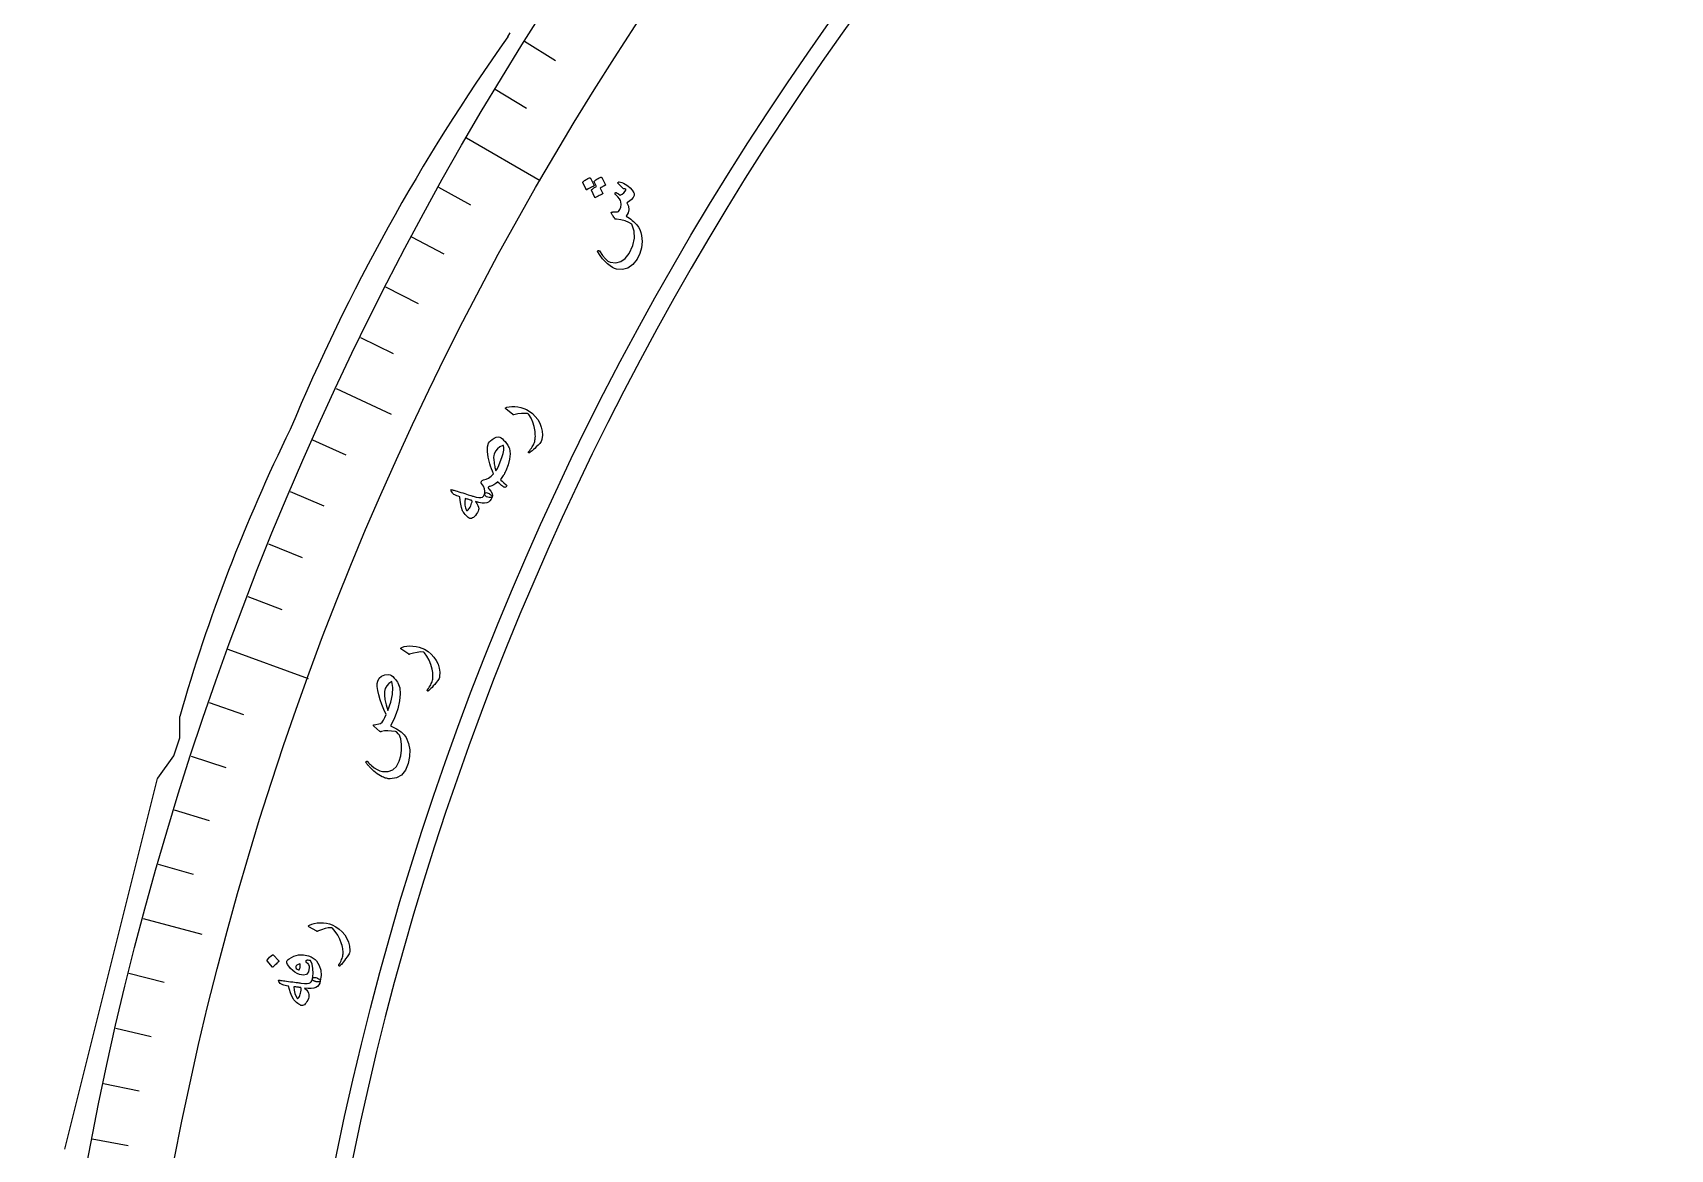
# Model space of a CAD drawing. Header units: millimetres. Extents: x -140 to 140, y -140 to 184.
# Drawn here: x -139.3 to -68.8, y 26.1 to 74.2 of the extents above; entities that cross this region are included whole.
import ezdxf

# ---------------------------------------------------------------- set-up
doc = ezdxf.new("R2010")
doc.units = ezdxf.units.MM
for name, color, linetype in [('CUT_INNER', 6, 'Continuous'), ('CUT_OUTER', 1, 'Continuous'), ('ENGRAVE', 7, 'Continuous'), ('ENGRAVE_FINE', 8, 'Continuous'), ('TEXT', 5, 'Continuous')]:
    doc.layers.add(name, color=color, linetype=linetype)

msp = doc.modelspace()

# ---------------------------------------------------------------- linework, layer by layer
at = {"layer": 'CUT_INNER'}
msp.add_arc((0, 0), 128.1, 95.976562, 87.539062, dxfattribs=at)
at = {"layer": 'CUT_OUTER'}
for points in [[(-118.8457, 73.9971), (-118.7368, 74.1725)], [(-137.9018, 26.1225), (-133.9123, 42.0792), (-133.9112, 42.0825), (-133.9094, 42.0855), (-133.2132, 43.0604), (-133.2009, 43.0989), (-132.9608, 43.8333), (-132.9608, 44.7402), (-132.9606, 44.744)]]:
    msp.add_lwpolyline(points, dxfattribs=at)
for centre, radius, start, end in [((-47.058, 23.1787), 87.9545, 144.705417, 157.314824), ((-61.0634, 24.1816), 74.7798, 153.883194, 164.039628)]:
    msp.add_arc(centre, radius, start, end, dxfattribs=at)
at = {"layer": 'ENGRAVE'}
for points in [[(-120.6252, 69.643), (-117.4511, 67.8104)], [(-126.236, 58.8648), (-123.8633, 57.7584)], [(-130.886, 47.6386), (-127.4419, 46.385)], [(-134.5399, 36.0499), (-132.0112, 35.3723)]]:
    msp.add_lwpolyline(points, dxfattribs=at)
for radius in [139.286, 135.6208, 128.814]:
    msp.add_circle((0, 0), radius, dxfattribs=at)
at = {"layer": 'ENGRAVE_FINE'}
for points in [[(-118.1212, 73.8103), (-116.7891, 72.9779)], [(-119.3914, 71.7376), (-118.045, 70.9286)], [(-121.8223, 67.5272), (-120.4484, 66.7657)], [(-122.9822, 65.3908), (-121.5953, 64.6534)], [(-124.1047, 63.2345), (-122.7051, 62.5214)], [(-125.1894, 61.059), (-123.7776, 60.3704)], [(-127.2441, 56.6527), (-125.8091, 56.0138)], [(-128.2134, 54.4234), (-126.7675, 53.8096)], [(-129.1437, 52.1775), (-127.6873, 51.589)], [(-130.0347, 49.9156), (-128.5682, 49.3527)], [(-131.6975, 45.3471), (-130.2123, 44.8357)], [(-132.4689, 43.0417), (-130.9749, 42.5563)], [(-133.1999, 40.7233), (-131.6977, 40.264)], [(-133.8903, 38.3924), (-132.3803, 37.9595)], [(-135.1486, 33.6963), (-133.6245, 33.3163)], [(-135.7161, 31.3325), (-134.1856, 30.9792)], [(-136.2423, 28.9592), (-134.7058, 28.6326)], [(-136.7269, 26.577), (-135.185, 26.2773)]]:
    msp.add_lwpolyline(points, dxfattribs=at)
at = {"layer": 'TEXT'}
for points in [[(-115.6178, 67.7299), (-115.6195, 67.7366), (-115.6185, 67.7441), (-115.6149, 67.7523), (-115.6085, 67.7613), (-115.5762, 67.7877), (-115.5433, 67.8124), (-115.5098, 67.8352), (-115.4756, 67.8561), (-115.4405, 67.8754), (-115.404, 67.893), (-115.3662, 67.9089), (-115.3271, 67.9232), (-115.3149, 67.9252), (-115.3051, 67.924), (-115.2977, 67.9197), (-115.2927, 67.9122), (-115.1327, 67.5972), (-115.1316, 67.5885), (-115.1357, 67.5806), (-115.145, 67.5734), (-115.1595, 67.567), (-115.1719, 67.5614), (-115.191, 67.5522), (-115.2166, 67.5394), (-115.2489, 67.523), (-115.2881, 67.5026), (-115.3344, 67.4777), (-115.3878, 67.4484), (-115.4484, 67.4146), (-115.4575, 67.4107), (-115.4646, 67.4102), (-115.4696, 67.4132), (-115.4727, 67.4196)], [(-115.128, 67.7599), (-115.1297, 67.7666), (-115.1287, 67.7741), (-115.125, 67.7823), (-115.1186, 67.7912), (-115.0864, 67.8175), (-115.0535, 67.842), (-115.02, 67.8646), (-114.9858, 67.8854), (-114.9506, 67.9045), (-114.9142, 67.9219), (-114.8764, 67.9377), (-114.8374, 67.9518), (-114.8273, 67.953), (-114.8185, 67.951), (-114.8111, 67.9458), (-114.805, 67.9373), (-114.6454, 67.6225), (-114.6446, 67.6161), (-114.6485, 67.6095), (-114.657, 67.6027), (-114.6702, 67.5959), (-114.679, 67.5915), (-114.6928, 67.5845), (-114.7114, 67.575), (-114.735, 67.563), (-114.7633, 67.5483), (-114.796, 67.5307), (-114.8333, 67.5103), (-114.875, 67.4872), (-114.7558, 67.2569), (-114.7547, 67.2483), (-114.7588, 67.2404), (-114.768, 67.2332), (-114.7826, 67.2268), (-114.7949, 67.2212), (-114.8139, 67.212), (-114.8395, 67.1993), (-114.8717, 67.183), (-114.9108, 67.1627), (-114.957, 67.1379), (-115.0104, 67.1087), (-115.0708, 67.075), (-115.079, 67.0727), (-115.0854, 67.0733), (-115.0901, 67.0769), (-115.0931, 67.0835), (-115.2388, 67.3931), (-115.2405, 67.3998), (-115.2395, 67.4073), (-115.2359, 67.4155), (-115.2295, 67.4244), (-115.2068, 67.4431), (-115.1836, 67.4612), (-115.1599, 67.4787), (-115.1356, 67.4956), (-115.1108, 67.5116), (-115.0853, 67.5263), (-115.0591, 67.5398), (-115.0322, 67.552)], [(-114.0878, 67.6729), (-114.0991, 67.6876), (-114.1051, 67.7015), (-114.1058, 67.7145), (-114.1014, 67.7268), (-114.0913, 67.74), (-114.0791, 67.749), (-114.0648, 67.754), (-114.0484, 67.7548), (-113.9948, 67.749), (-113.9345, 67.7318), (-113.8673, 67.703), (-113.7934, 67.6627), (-113.6795, 67.585), (-113.5804, 67.4961), (-113.4958, 67.396), (-113.4258, 67.2848), (-113.4121, 67.2528), (-113.4048, 67.2223), (-113.404, 67.1934), (-113.4097, 67.1661), (-113.4531, 67.0807), (-113.52, 67.0007), (-113.6103, 66.926), (-113.7242, 66.8565), (-113.6572, 66.7023), (-113.6385, 66.5557), (-113.6681, 66.4165), (-113.7458, 66.2847), (-113.677, 66.2387), (-113.612, 66.1926), (-113.5509, 66.1461), (-113.4936, 66.0993), (-113.4397, 66.052), (-113.3888, 66.0039), (-113.3409, 65.9551), (-113.296, 65.9055), (-113.2203, 65.8069), (-113.1604, 65.6986), (-113.1163, 65.5805), (-113.088, 65.4526), (-113.0694, 65.1815), (-113.0958, 64.9217), (-113.1671, 64.673), (-113.2835, 64.4353), (-113.4659, 64.1966), (-113.6747, 64.0443), (-113.9104, 63.9782), (-114.1731, 63.9985), (-114.2557, 64.0275), (-114.3456, 64.0752), (-114.4431, 64.1415), (-114.5481, 64.2266), (-114.6573, 64.33), (-114.7641, 64.4496), (-114.8686, 64.5853), (-114.9707, 64.7373), (-114.9764, 64.7481), (-114.9788, 64.7588), (-114.978, 64.7693), (-114.9739, 64.7796), (-114.9676, 64.7887), (-114.9604, 64.7956), (-114.9521, 64.8002), (-114.9429, 64.8026), (-114.932, 64.8015), (-114.9221, 64.7976), (-114.9133, 64.7909), (-114.9054, 64.7814), (-114.7672, 64.5835), (-114.6443, 64.4371), (-114.5368, 64.3421), (-114.445, 64.2983), (-114.2016, 64.2742), (-113.984, 64.3288), (-113.7919, 64.4622), (-113.6251, 64.6742), (-113.461, 65.01), (-113.3864, 65.3314), (-113.4014, 65.639), (-113.5064, 65.9332), (-113.6426, 66.0115), (-113.7989, 66.0727), (-113.9754, 66.1167), (-114.1721, 66.1433), (-114.193, 66.1444), (-114.21, 66.1483), (-114.223, 66.155), (-114.2322, 66.1646), (-114.2595, 66.2047), (-114.2848, 66.2426), (-114.3084, 66.2784), (-114.3301, 66.3119), (-114.3495, 66.343), (-114.3663, 66.3715), (-114.3803, 66.3972), (-114.3917, 66.4203), (-114.3955, 66.4318), (-114.3943, 66.4411), (-114.3883, 66.4481), (-114.3774, 66.4528), (-114.3702, 66.4543), (-114.3596, 66.4561), (-114.3454, 66.4581), (-114.3277, 66.4602), (-114.3068, 66.4622), (-114.2828, 66.4636), (-114.2557, 66.4643), (-114.2257, 66.4644), (-114.167, 66.466), (-114.1226, 66.4702), (-114.0926, 66.4771), (-114.0768, 66.4866), (-114.0181, 66.5703), (-113.9817, 66.667), (-113.9676, 66.7768), (-113.9758, 66.8998), (-113.9967, 66.955), (-114.0432, 67.0247), (-114.1152, 67.1088), (-114.2127, 67.2075), (-114.2219, 67.217), (-114.228, 67.2279), (-114.2308, 67.2404), (-114.2305, 67.2545), (-114.2284, 67.2667), (-114.2241, 67.277), (-114.2175, 67.2853), (-114.2085, 67.2918), (-114.1799, 67.2923), (-114.1373, 67.2738), (-114.081, 67.2363), (-114.0109, 67.1799), (-113.9289, 67.2236), (-113.8585, 67.2803), (-113.7996, 67.35), (-113.7522, 67.4328), (-113.7775, 67.4464), (-113.7994, 67.4551), (-113.8179, 67.4589), (-113.833, 67.4579), (-113.8481, 67.4554), (-113.8612, 67.4563), (-113.8723, 67.4606), (-113.8814, 67.4683)], [(-118.9337, 57.9939), (-118.9391, 57.999), (-118.943, 58.0039), (-118.9453, 58.0086), (-118.9461, 58.0131), (-118.9422, 58.0234), (-118.9318, 58.0334), (-118.9152, 58.043), (-118.8921, 58.0522), (-118.7844, 58.0793), (-118.6691, 58.0917), (-118.5463, 58.0893), (-118.4159, 58.0723), (-118.2811, 58.0427), (-118.1536, 58.0024), (-118.0335, 57.9516), (-117.9208, 57.8903), (-117.7844, 57.7849), (-117.664, 57.6624), (-117.5595, 57.5231), (-117.4708, 57.3669), (-117.4032, 57.1991), (-117.3654, 57.0267), (-117.3574, 56.8497), (-117.3793, 56.6679), (-117.3904, 56.6218), (-117.4081, 56.5788), (-117.4325, 56.539), (-117.4634, 56.5024), (-117.5438, 56.4223), (-117.6172, 56.3504), (-117.6837, 56.2866), (-117.7433, 56.231), (-117.7958, 56.1838), (-117.8411, 56.1452), (-117.8794, 56.1153), (-117.9105, 56.094), (-117.9187, 56.0904), (-117.9261, 56.0886), (-117.9326, 56.0885), (-117.9383, 56.0901), (-117.9449, 56.0941), (-117.9504, 56.0991), (-117.9548, 56.1052), (-117.9581, 56.1124), (-117.9595, 56.1203), (-117.958, 56.1285), (-117.9538, 56.1369), (-117.9466, 56.1456), (-117.9019, 56.1978), (-117.8612, 56.2487), (-117.8246, 56.2983), (-117.7921, 56.3467), (-117.7635, 56.3942), (-117.7387, 56.4413), (-117.7174, 56.4881), (-117.6999, 56.5345), (-117.6858, 56.5824), (-117.6746, 56.6335), (-117.6664, 56.6881), (-117.6612, 56.7459), (-117.6592, 56.8072), (-117.6606, 56.8721), (-117.6654, 56.9405), (-117.6736, 57.0126), (-117.7108, 57.2218), (-117.7682, 57.4137), (-117.8458, 57.5882), (-117.9439, 57.7453), (-117.9525, 57.7566), (-117.9642, 57.7661), (-117.9789, 57.7739), (-117.9967, 57.7799), (-118.1134, 57.7914), (-118.2514, 57.7872), (-118.4107, 57.7671), (-118.5913, 57.7311), (-118.6018, 57.7308), (-118.6106, 57.7318), (-118.6176, 57.7342), (-118.6229, 57.7378)], [(-119.6701, 56.5137), (-119.6368, 56.5653), (-119.5855, 56.617), (-119.5163, 56.6689), (-119.429, 56.7209), (-119.3402, 56.7607), (-119.261, 56.7778), (-119.1915, 56.7724), (-119.1317, 56.7444), (-119.0787, 56.7007), (-119.0229, 56.6449), (-118.9642, 56.5769), (-118.9026, 56.4968), (-118.8483, 56.4189), (-118.8081, 56.3558), (-118.7819, 56.3075), (-118.7699, 56.274), (-118.748, 56.0518), (-118.7674, 55.8183), (-118.828, 55.5731), (-118.9298, 55.3162), (-118.9544, 55.2656), (-118.9805, 55.2163), (-119.0082, 55.1683), (-119.0374, 55.1215), (-119.0678, 55.0761), (-119.0992, 55.0322), (-119.1315, 54.9897), (-119.1647, 54.9487), (-119.1394, 54.917), (-119.0897, 54.8681), (-119.0156, 54.8021), (-118.917, 54.719), (-118.8988, 54.7005), (-118.8928, 54.6801), (-118.899, 54.6579), (-118.9174, 54.6337), (-118.9408, 54.6167), (-118.9655, 54.6088), (-118.9913, 54.61), (-119.0184, 54.6203), (-119.0483, 54.6412), (-119.079, 54.6641), (-119.1104, 54.689), (-119.1426, 54.7158), (-119.1751, 54.7446), (-119.2077, 54.7757), (-119.2404, 54.8089), (-119.2731, 54.8443), (-119.3554, 54.7765), (-119.4394, 54.7213), (-119.5252, 54.6785), (-119.6128, 54.6483), (-119.6408, 54.6405), (-119.6625, 54.6313), (-119.6777, 54.6209), (-119.6866, 54.6091), (-119.6884, 54.597), (-119.6839, 54.5821), (-119.6731, 54.5643), (-119.6562, 54.5437), (-119.5709, 54.4417), (-119.5192, 54.3486), (-119.501, 54.2644), (-119.5164, 54.189), (-119.5229, 54.181), (-119.5346, 54.1748), (-119.5514, 54.1704), (-119.5733, 54.1678), (-119.6471, 54.1732), (-119.7075, 54.1847), (-119.7542, 54.2024), (-119.7875, 54.2263), (-119.8125, 54.2558), (-119.8292, 54.2837), (-119.8374, 54.3099), (-119.8373, 54.3345), (-119.8303, 54.4383), (-119.8502, 54.5452), (-119.8971, 54.6554), (-119.9709, 54.7689), (-119.9848, 54.7922), (-119.9914, 54.8159), (-119.9908, 54.8401), (-119.983, 54.8648), (-119.9681, 54.8887), (-119.9477, 54.9068), (-119.9219, 54.9192), (-119.8905, 54.9258), (-119.7774, 54.9541), (-119.6682, 55.0066), (-119.5628, 55.0834), (-119.4613, 55.1844), (-119.5082, 55.2997), (-119.5506, 55.4109), (-119.5884, 55.5179), (-119.6216, 55.6207), (-119.6908, 55.9066), (-119.7219, 56.1508), (-119.7149, 56.3533), (-119.6701, 56.5137)], [(-119.0584, 56.415), (-119.1867, 56.3487), (-119.2923, 56.2638), (-119.375, 56.1606), (-119.4349, 56.0389), (-119.4484, 55.9772), (-119.4531, 55.8962), (-119.4489, 55.796), (-119.4358, 55.6766), (-119.4269, 55.6145), (-119.4179, 55.5572), (-119.4088, 55.5048), (-119.3997, 55.4572), (-119.3902, 55.4143), (-119.3801, 55.376), (-119.3696, 55.3423), (-119.3585, 55.3132), (-119.2948, 55.4208), (-119.2309, 55.5531), (-119.1666, 55.7099), (-119.1019, 55.8913), (-119.0476, 56.0694), (-119.0166, 56.2126), (-119.0089, 56.3211), (-119.0247, 56.3947), (-119.0297, 56.4071), (-119.0369, 56.4146), (-119.0465, 56.4172), (-119.0584, 56.415)], [(-121.2814, 54.4565), (-121.2942, 54.4877), (-121.2894, 54.5055), (-121.267, 54.5101), (-121.227, 54.5013), (-121.2038, 54.4938), (-121.1715, 54.4839), (-121.1301, 54.4715), (-121.0796, 54.4566), (-121.0197, 54.4388), (-120.9501, 54.4178), (-120.8706, 54.3933), (-120.7814, 54.3656), (-120.6937, 54.3383), (-120.6152, 54.3139), (-120.5459, 54.2922), (-120.4858, 54.2734), (-120.4352, 54.2574), (-120.3942, 54.2445), (-120.3628, 54.2345), (-120.3411, 54.2275), (-120.2028, 54.1872), (-120.0899, 54.1679), (-120.0024, 54.1697), (-119.9403, 54.1925), (-119.9101, 54.2148), (-119.8828, 54.2459), (-119.8586, 54.2858), (-119.8373, 54.3345), (-119.8196, 54.3611), (-119.7956, 54.3767), (-119.7652, 54.3814), (-119.7286, 54.3752), (-119.6877, 54.3604), (-119.6484, 54.3409), (-119.6107, 54.3169), (-119.5746, 54.2881), (-119.5458, 54.2593), (-119.5264, 54.2331), (-119.5166, 54.2097), (-119.5164, 54.189), (-119.5593, 54.0965), (-119.6125, 54.0241), (-119.6758, 53.9718), (-119.7494, 53.9395), (-119.8421, 53.9262), (-119.954, 53.9311), (-120.085, 53.9541), (-120.2352, 53.9953), (-120.1723, 53.9066), (-120.1281, 53.8252), (-120.1025, 53.7512), (-120.0956, 53.6845), (-120.1039, 53.6366), (-120.1222, 53.5841), (-120.1506, 53.5271), (-120.189, 53.4654), (-120.2355, 53.403), (-120.2797, 53.353), (-120.3216, 53.3152), (-120.3612, 53.2898), (-120.4034, 53.2737), (-120.4425, 53.2681), (-120.4787, 53.2729), (-120.5118, 53.2881), (-120.5498, 53.3147), (-120.5897, 53.3492), (-120.6314, 53.3915), (-120.6751, 53.4416), (-120.7177, 53.4948), (-120.7506, 53.5394), (-120.774, 53.5754), (-120.7877, 53.603), (-120.8321, 53.7418), (-120.8669, 53.8873), (-120.8923, 54.0395), (-120.908, 54.1984), (-120.9787, 54.2244), (-121.0394, 54.2475), (-121.0901, 54.2678), (-121.1308, 54.2853), (-121.1638, 54.3025), (-121.1915, 54.3222), (-121.2137, 54.3443), (-121.2306, 54.3689)], [(-120.6788, 54.1257), (-120.6925, 53.976), (-120.687, 53.8414), (-120.6622, 53.722), (-120.6183, 53.6178), (-120.6101, 53.6085), (-120.6006, 53.6046), (-120.5898, 53.606), (-120.5778, 53.6126), (-120.5452, 53.6429), (-120.515, 53.6779), (-120.4872, 53.7177), (-120.4618, 53.7624), (-120.4387, 53.8119), (-120.4181, 53.8661), (-120.3998, 53.9252), (-120.3839, 53.9892), (-120.3827, 53.9996), (-120.3835, 54.0115), (-120.3864, 54.0249), (-120.3913, 54.0397), (-120.4215, 54.0507), (-120.4533, 54.0616), (-120.4868, 54.0725), (-120.5219, 54.0833), (-120.5587, 54.094), (-120.5971, 54.1047), (-120.6371, 54.1152), (-120.6788, 54.1257)], [(-123.4404, 47.6548), (-123.4462, 47.6594), (-123.4505, 47.6639), (-123.4532, 47.6684), (-123.4544, 47.6728), (-123.4514, 47.6835), (-123.4419, 47.6943), (-123.4261, 47.7053), (-123.404, 47.7165), (-123.2989, 47.7526), (-123.1851, 47.7748), (-123.0625, 47.7829), (-122.9312, 47.777), (-122.7943, 47.759), (-122.6639, 47.7297), (-122.5399, 47.6893), (-122.4224, 47.6378), (-122.2775, 47.5444), (-122.1471, 47.4327), (-122.0311, 47.3027), (-121.9294, 47.1546), (-121.8478, 46.9932), (-121.7954, 46.8247), (-121.7724, 46.649), (-121.7787, 46.466), (-121.7859, 46.4191), (-121.7999, 46.3748), (-121.8207, 46.333), (-121.8484, 46.2939), (-121.9217, 46.2073), (-121.9888, 46.1294), (-122.0496, 46.0602), (-122.1042, 45.9997), (-122.1525, 45.9482), (-122.1944, 45.9059), (-122.2299, 45.8728), (-122.2591, 45.849), (-122.267, 45.8447), (-122.2742, 45.8422), (-122.2807, 45.8416), (-122.2866, 45.8427), (-122.2934, 45.8461), (-122.2993, 45.8506), (-122.3042, 45.8563), (-122.3081, 45.8632), (-122.3102, 45.871), (-122.3095, 45.8792), (-122.3059, 45.888), (-122.2996, 45.8973), (-122.2594, 45.9531), (-122.2232, 46.0073), (-122.191, 46.0598), (-122.1627, 46.1108), (-122.1383, 46.1606), (-122.1175, 46.2097), (-122.1004, 46.2581), (-122.0868, 46.3058), (-122.0768, 46.3547), (-122.07, 46.4066), (-122.0665, 46.4616), (-122.0662, 46.5197), (-122.0695, 46.581), (-122.0764, 46.6455), (-122.087, 46.7133), (-122.1014, 46.7843), (-122.1562, 46.9896), (-122.2297, 47.1759), (-122.322, 47.3432), (-122.433, 47.4914), (-122.4426, 47.5019), (-122.4551, 47.5104), (-122.4704, 47.5169), (-122.4886, 47.5214), (-122.6059, 47.5229), (-122.743, 47.5069), (-122.9, 47.4734), (-123.0769, 47.4222), (-123.0873, 47.4209), (-123.0962, 47.4212), (-123.1034, 47.4229), (-123.1089, 47.4261)], [(-124.4417, 46.272), (-124.375, 46.3937), (-124.2741, 46.4806), (-124.1391, 46.5325), (-123.9702, 46.5494), (-123.9128, 46.5368), (-123.8541, 46.5079), (-123.7941, 46.4629), (-123.7329, 46.4017), (-123.6763, 46.3365), (-123.6303, 46.2795), (-123.5947, 46.2307), (-123.5697, 46.19), (-123.4975, 45.9803), (-123.4753, 45.7251), (-123.5029, 45.424), (-123.58, 45.077), (-123.6428, 44.8743), (-123.7159, 44.6852), (-123.7995, 44.5097), (-123.8935, 44.3477), (-123.6378, 44.2101), (-123.4393, 44.0798), (-123.298, 43.9566), (-123.2139, 43.8406), (-123.1131, 43.5795), (-123.0652, 43.307), (-123.0703, 43.0227), (-123.1281, 42.7265), (-123.245, 42.4341), (-123.4133, 42.2263), (-123.6337, 42.1027), (-123.9062, 42.0635), (-123.9457, 42.0657), (-123.9862, 42.0702), (-124.0276, 42.077), (-124.0701, 42.0863), (-124.1132, 42.0984), (-124.1565, 42.1136), (-124.2, 42.1319), (-124.2437, 42.1534), (-124.3203, 42.1938), (-124.3945, 42.2375), (-124.4663, 42.2846), (-124.5357, 42.3349), (-124.6024, 42.3883), (-124.6664, 42.4444), (-124.7277, 42.5032), (-124.7862, 42.5647), (-124.8095, 42.5911), (-124.8315, 42.6169), (-124.8522, 42.6419), (-124.8716, 42.6662), (-124.8897, 42.6896), (-124.9067, 42.7119), (-124.9225, 42.7329), (-124.9371, 42.7528), (-124.9448, 42.766), (-124.9481, 42.7783), (-124.947, 42.7896), (-124.9417, 42.7999), (-124.9333, 42.81), (-124.9245, 42.8168), (-124.9153, 42.8204), (-124.9056, 42.8207), (-124.8956, 42.8183), (-124.8852, 42.8137), (-124.8746, 42.807), (-124.8637, 42.7981), (-124.832, 42.7569), (-124.7956, 42.7158), (-124.7546, 42.6746), (-124.709, 42.6334), (-124.5886, 42.5386), (-124.4696, 42.465), (-124.3523, 42.4126), (-124.2365, 42.3813), (-123.9979, 42.3767), (-123.7987, 42.4484), (-123.6389, 42.5964), (-123.5181, 42.8207), (-123.4492, 43.054), (-123.4149, 43.2922), (-123.4151, 43.5356), (-123.4499, 43.7843), (-123.4729, 43.8639), (-123.5085, 43.9382), (-123.5569, 44.0073), (-123.618, 44.0712), (-123.6269, 44.0793), (-123.6388, 44.0859), (-123.6539, 44.091), (-123.6721, 44.0946), (-123.8486, 44.1211), (-124.0084, 44.1306), (-124.1513, 44.1231), (-124.2774, 44.0986), (-124.3009, 44.0932), (-124.3202, 44.092), (-124.3355, 44.0951), (-124.3467, 44.1024), (-124.6085, 44.3244), (-124.6255, 44.3489), (-124.6293, 44.3682), (-124.6199, 44.3823), (-124.5972, 44.3911), (-124.3161, 44.4449), (-124.2554, 44.5056), (-124.1956, 44.5899), (-124.1364, 44.6979), (-124.078, 44.8295), (-124.1762, 45.0465), (-124.2623, 45.2602), (-124.3365, 45.4703), (-124.3986, 45.677), (-124.4428, 45.8693), (-124.4647, 46.0327), (-124.4643, 46.1669), (-124.4417, 46.272)], [(-123.8314, 46.2501), (-123.9593, 46.1693), (-124.055, 46.0706), (-124.1185, 45.9541), (-124.1499, 45.8199), (-124.1522, 45.6629), (-124.13, 45.4739), (-124.0833, 45.2533), (-124.0117, 45.0012), (-123.8781, 45.3642), (-123.8033, 45.6931), (-123.7877, 45.9883), (-123.8314, 46.2501)], [(-127.4131, 35.699), (-127.4193, 35.7031), (-127.424, 35.7072), (-127.4271, 35.7114), (-127.4287, 35.7157), (-127.4267, 35.7266), (-127.4184, 35.7382), (-127.4037, 35.7507), (-127.3827, 35.7639), (-127.2816, 35.8099), (-127.1704, 35.8428), (-127.0491, 35.8625), (-126.9178, 35.8692), (-126.7798, 35.8642), (-126.6472, 35.8475), (-126.5199, 35.8191), (-126.398, 35.779), (-126.245, 35.6997), (-126.1045, 35.6009), (-125.9767, 35.4826), (-125.8614, 35.3449), (-125.7647, 35.1919), (-125.6966, 35.0291), (-125.657, 34.8564), (-125.6459, 34.6737), (-125.6485, 34.6263), (-125.6582, 34.5809), (-125.675, 34.5373), (-125.6989, 34.4958), (-125.7636, 34.4026), (-125.823, 34.3186), (-125.8769, 34.2439), (-125.9255, 34.1785), (-125.9687, 34.1227), (-126.0064, 34.0766), (-126.0386, 34.0403), (-126.0654, 34.0138), (-126.0728, 34.0088), (-126.0798, 34.0056), (-126.0862, 34.0043), (-126.0921, 34.0049), (-126.0993, 34.0076), (-126.1055, 34.0116), (-126.111, 34.0168), (-126.1156, 34.0233), (-126.1183, 34.0308), (-126.1184, 34.0391), (-126.1157, 34.0482), (-126.1102, 34.058), (-126.0756, 34.1174), (-126.0447, 34.1748), (-126.0176, 34.2301), (-125.9943, 34.2835), (-125.9747, 34.3354), (-125.9587, 34.3863), (-125.9463, 34.4361), (-125.9373, 34.4849), (-125.932, 34.5345), (-125.9302, 34.5869), (-125.9319, 34.642), (-125.9372, 34.6998), (-125.9462, 34.7605), (-125.9593, 34.8241), (-125.9763, 34.8905), (-125.9973, 34.9599), (-126.0714, 35.159), (-126.1623, 35.3375), (-126.2701, 35.4953), (-126.3947, 35.6322), (-126.4052, 35.6418), (-126.4185, 35.6491), (-126.4343, 35.654), (-126.4529, 35.6567), (-126.5698, 35.6471), (-126.7048, 35.6182), (-126.8579, 35.5699), (-127.0291, 35.502), (-127.0394, 35.4998), (-127.0482, 35.4992), (-127.0555, 35.5003), (-127.0614, 35.5029)], [(-129.1982, 34.2265), (-129.2017, 34.2325), (-129.2028, 34.24), (-129.2014, 34.2488), (-129.1977, 34.2591), (-129.1481, 34.3257), (-129.093, 34.3862), (-129.0324, 34.4405), (-128.9664, 34.4888), (-128.9572, 34.4927), (-128.9489, 34.4933), (-128.9416, 34.4906), (-128.9351, 34.4845), (-128.6955, 34.2282), (-128.6904, 34.2197), (-128.691, 34.2106), (-128.6973, 34.2011), (-128.7094, 34.191), (-128.7198, 34.1822), (-128.7357, 34.1683), (-128.757, 34.1492), (-128.7837, 34.1248), (-128.8159, 34.0948), (-128.8539, 34.0585), (-128.8975, 34.0161), (-128.9467, 33.9675), (-128.9544, 33.9613), (-128.9611, 33.959), (-128.9668, 33.9605), (-128.9715, 33.9658)], [(-128.346, 34.2168), (-128.3352, 34.242), (-128.3161, 34.268), (-128.2887, 34.2948), (-128.2529, 34.3224), (-128.0556, 34.4288), (-127.8506, 34.4843), (-127.6379, 34.4891), (-127.4175, 34.4435), (-127.3077, 34.4014), (-127.2134, 34.3509), (-127.1345, 34.2919), (-127.0711, 34.2245), (-126.9547, 34.0303), (-126.8897, 33.8235), (-126.8759, 33.6039), (-126.9132, 33.3714), (-126.9246, 33.35), (-126.9461, 33.3347), (-126.9776, 33.3256), (-127.0191, 33.3227), (-127.0414, 33.3234), (-127.0638, 33.3258), (-127.0862, 33.3301), (-127.1087, 33.3361), (-127.1306, 33.3432), (-127.1514, 33.3508), (-127.171, 33.3589), (-127.1895, 33.3674), (-127.2205, 33.3863), (-127.2415, 33.4083), (-127.2527, 33.4331), (-127.254, 33.461), (-127.2254, 33.6902), (-127.2297, 33.897), (-127.2671, 34.0814), (-127.3376, 34.2436), (-127.3925, 34.2515), (-127.4369, 34.2551), (-127.4708, 34.2543), (-127.4942, 34.2492), (-127.5154, 34.2412), (-127.5301, 34.2324), (-127.5385, 34.223), (-127.5405, 34.2129), (-127.5399, 34.2054), (-127.5381, 34.1991), (-127.5349, 34.1939), (-127.5304, 34.1899), (-127.4655, 34.1335), (-127.4198, 34.0732), (-127.3934, 34.0089), (-127.3863, 33.9407), (-127.4201, 33.7572), (-127.5017, 33.6465), (-127.6314, 33.6086), (-127.8093, 33.6435), (-127.9056, 33.6851), (-128.0017, 33.7429), (-128.0976, 33.8169), (-128.1932, 33.9073), (-128.2722, 33.9969), (-128.324, 34.0784), (-128.3486, 34.1517), (-128.346, 34.2168)], [(-127.9707, 33.9826), (-127.9701, 33.942), (-127.9498, 33.9049), (-127.9099, 33.8712), (-127.8503, 33.8409), (-127.8403, 33.8386), (-127.833, 33.8374), (-127.8284, 33.8374), (-127.8266, 33.8387), (-127.8072, 33.8744), (-127.792, 33.9118), (-127.7809, 33.9507), (-127.7739, 33.9912), (-127.772, 34.028), (-127.775, 34.0595), (-127.783, 34.0857), (-127.7959, 34.1067), (-127.868, 34.0802), (-127.9212, 34.0507), (-127.9554, 34.0181), (-127.9707, 33.9826)], [(-128.6981, 33.339), (-128.716, 33.3676), (-128.7143, 33.386), (-128.6929, 33.3942), (-128.652, 33.3922), (-128.6278, 33.3888), (-128.5943, 33.3844), (-128.5515, 33.3791), (-128.4992, 33.3729), (-128.4372, 33.3655), (-128.365, 33.3564), (-128.2825, 33.3456), (-128.1899, 33.3332), (-128.0989, 33.3211), (-128.0174, 33.3102), (-127.9455, 33.3004), (-127.8831, 33.2919), (-127.8305, 33.2847), (-127.7879, 33.2788), (-127.7553, 33.2742), (-127.7328, 33.271), (-127.5896, 33.2544), (-127.4751, 33.2544), (-127.3891, 33.2708), (-127.3317, 33.3037), (-127.3056, 33.3307), (-127.284, 33.3659), (-127.2668, 33.4094), (-127.254, 33.461), (-127.241, 33.4901), (-127.22, 33.5096), (-127.1908, 33.5193), (-127.1536, 33.5193), (-127.1109, 33.5116), (-127.0689, 33.499), (-127.0277, 33.4816), (-126.9872, 33.4593), (-126.954, 33.4357), (-126.9305, 33.4132), (-126.917, 33.3917), (-126.9132, 33.3714), (-126.94, 33.273), (-126.9803, 33.1927), (-127.034, 33.1305), (-127.1011, 33.0863), (-127.1902, 33.0576), (-127.3013, 33.0437), (-127.4344, 33.0444), (-127.5894, 33.0599), (-127.5125, 32.9829), (-127.4552, 32.9101), (-127.4176, 32.8414), (-127.3996, 32.7768), (-127.3997, 32.7282), (-127.409, 32.6734), (-127.4274, 32.6124), (-127.4549, 32.5452), (-127.4903, 32.4759), (-127.5254, 32.4191), (-127.5604, 32.3749), (-127.5952, 32.3432), (-127.6341, 32.3203), (-127.6717, 32.3082), (-127.7082, 32.3068), (-127.7434, 32.3162), (-127.7853, 32.3361), (-127.8304, 32.3634), (-127.8787, 32.3981), (-127.9301, 32.4402), (-127.981, 32.4854), (-128.021, 32.5239), (-128.05, 32.5555), (-128.0682, 32.5804), (-128.1352, 32.7098), (-128.194, 32.8474), (-128.2445, 32.9932), (-128.2867, 33.1471), (-128.3607, 33.1609), (-128.4244, 33.1736), (-128.4778, 33.1851), (-128.5209, 33.1954), (-128.5564, 33.2069), (-128.5869, 33.2217), (-128.6126, 33.2397), (-128.6333, 33.2611)], [(-128.0486, 33.114), (-128.037, 32.9641), (-128.0089, 32.8323), (-127.9645, 32.7188), (-127.9037, 32.6234), (-127.8941, 32.6156), (-127.8841, 32.6133), (-127.8737, 32.6165), (-127.8629, 32.6251), (-127.8358, 32.6604), (-127.8119, 32.7), (-127.7912, 32.7439), (-127.7736, 32.7922), (-127.7592, 32.8448), (-127.748, 32.9018), (-127.7399, 32.9631), (-127.7349, 33.0288), (-127.7355, 33.0393), (-127.7383, 33.0509), (-127.7434, 33.0636), (-127.7507, 33.0774), (-127.7823, 33.0832), (-127.8155, 33.0886), (-127.8503, 33.0937), (-127.8868, 33.0985), (-127.9248, 33.1029), (-127.9645, 33.1069), (-128.0057, 33.1106), (-128.0486, 33.114)]]:
    msp.add_lwpolyline(points, close=True, dxfattribs=at)

doc.saveas('drawing.dxf')
